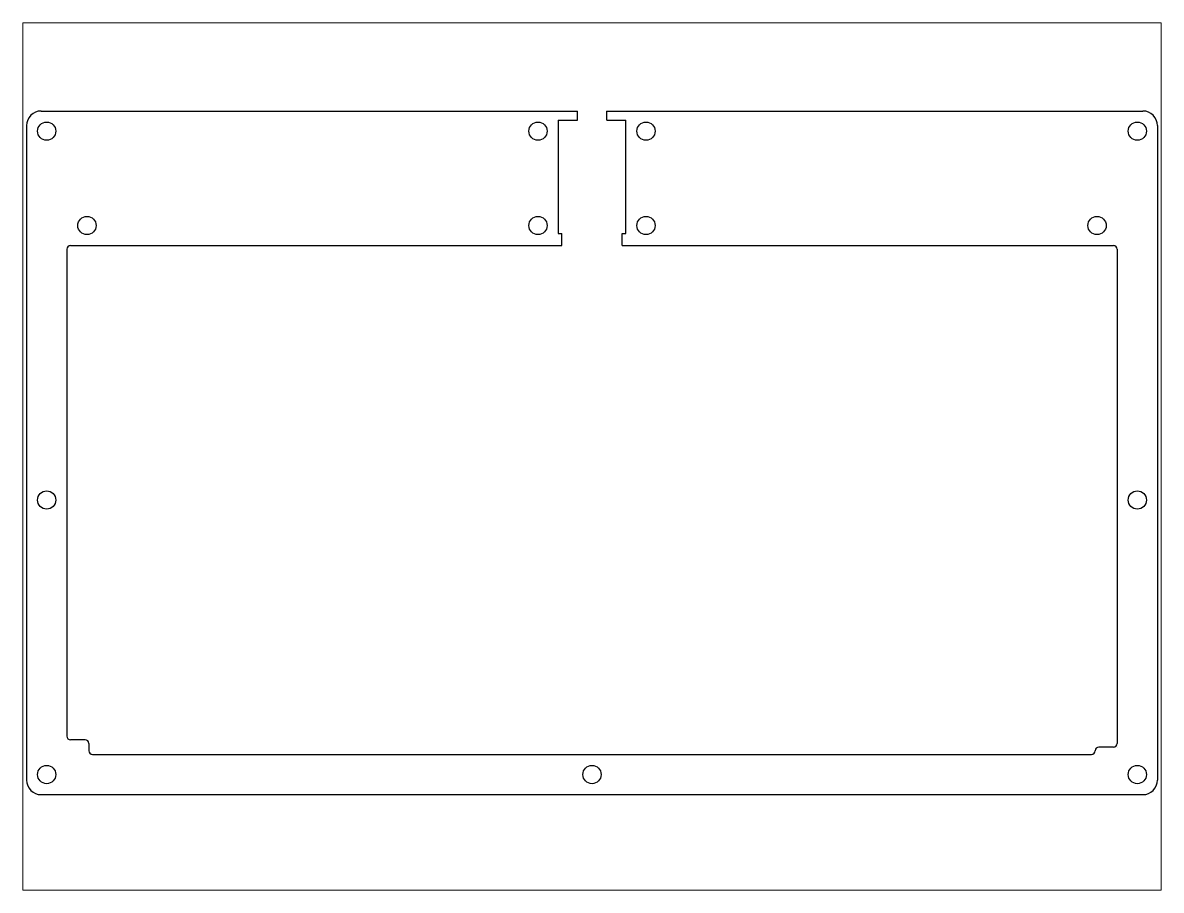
# Paper-space layout 'Layout1' of a CAD drawing. Extents: x 1.05 to 9.45, y 0.8 to 7.2.
# The model-space entities are those that its viewports show. They can reach past a viewport. Long polylines and large blocks are cut down to what shows.
import ezdxf

# ---------------------------------------------------------------- set-up
doc = ezdxf.new("R2010")
doc.units = 0
doc.header["$MEASUREMENT"] = 0
doc.layers.get('0').update_dxf_attribs({"linetype": 'CONTINUOUS'})
doc.layers.add('Top', color=7, linetype='CONTINUOUS')

msp = doc.modelspace()

# ---------------------------------------------------------------- linework, layer by layer
at = {"linetype": 'Continuous'}
for p, q in [((101.5, 147.28), (101.5, 149.78)), ((109.5, 149.78), (109.5, 147.28)), ((96.26, 147.28), (96.25, 116.28)), ((96.26, 147.28), (101.51, 147.28)), ((109.51, 147.28), (114.76, 147.28)), ((114.75, 116.28), (114.76, 147.28)), ((96.25, 116.28), (97.25, 116.28)), ((97.25, 113), (97.25, 116.28)), ((113.75, 116.28), (114.75, 116.28)), ((113.75, 113), (113.75, 116.28)), ((-37, 113), (97.25, 113)), ((113.75, 113), (248, 113)), ((-32.99, -22), (-37, -22)), ((-32, -23), (-32, -25)), ((248, -24), (244, -24)), ((249, -24), (249, -24)), ((-31, -26), (242, -26))]:
    msp.add_line(p, q, dxfattribs=at)
for centre in [(-43.5, 144.28), (90.75, 144.28), (120.25, 144.28), (254.5, 144.28), (-32.5, 118.5), (90.75, 118.5), (120.25, 118.5), (243.5, 118.5), (-43.5, 43.5), (254.5, 43.5), (-43.5, -31.5), (105.5, -31.5), (254.5, -31.5)]:
    msp.add_circle(centre, 2.5, dxfattribs=at)
for centre, start, end in [((-37, 112), 90, 180), ((248, 112), 0, 90), ((-37, -21), 180, 269.9985), ((-33, -23), 0, 90.8273), ((244, -25), 90, 180), ((248, -23), 270, 0), ((-31, -25), 180, 270), ((242, -25), 270, 0)]:
    msp.add_arc(centre, 1, start, end, dxfattribs=at)
at = {"layer": 'Top', "color": 0}
for points in [[(-45, 149.78), (101.5, 149.78)], [(109.5, 149.78), (256, 149.78)], [(-49, 145.78), (-49, -33)], [(260, 145.78), (260, -33)], [(-38, 112), (-38, -21)], [(249, 112), (249, -23)], [(-45, -37), (256, -37)]]:
    msp.add_lwpolyline(points, dxfattribs=at)
for centre, start, end in [((-45, 145.78), 90, 180), ((256, 145.78), 0, 90), ((-45, -33), 180, 270), ((256, -33), 270, 0)]:
    msp.add_arc(centre, 4, start, end, dxfattribs=at)

psp = doc.layouts.get("Layout1")

# ---------------------------------------------------------------- viewports
at = {"layer": '0', "linetype": 'Continuous'}
psp.add_viewport(center=(5.25, 4), size=(8.4, 6.4), view_center_point=(105.5, 55.3893), view_height=237.00686, dxfattribs=at)

doc.saveas('drawing.dxf')
